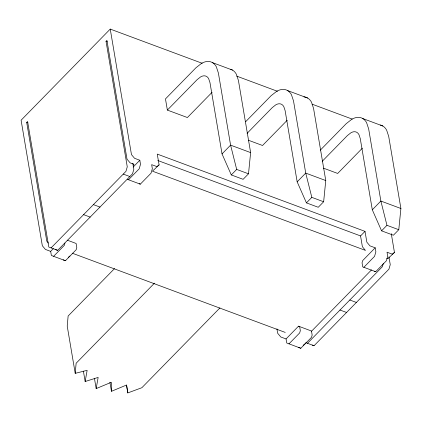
<?xml version="1.0" encoding="UTF-8"?>
<svg xmlns="http://www.w3.org/2000/svg" width="422" height="422" viewBox="0 0 422 422"><rect width="100%" height="100%" fill="white"/><g stroke="black" fill="none" stroke-linecap="round" stroke-linejoin="round"><path stroke-width="0.63" d="M219.92 307.912L141.876 387.707L127.813 392.914L126.589 385.001L111.455 391.305L111.297 382.295L96.169 388.599L98.152 377.405L85.154 381.52L87.138 370.326L75.216 373.349L76.129 363.247L154.447 283.183M212.124 92.265L187.4 117.543L167.36 110.089L197.121 79.663L200.714 76.83A17.629 8.931 -69.6 0 1 208.663 78.677L209.977 82.643L222.03 153.898L231.293 174.93L243.114 179.324L248.505 173.811L250.626 152.6L238.425 80.47L236.346 74.209A32.694 16.563 -69.6 0 0 230.744 69.298M247.076 133.357L272.259 107.615L275.851 104.783A17.629 8.931 -69.6 0 1 283.8 106.624L285.119 110.596L297.167 181.845L306.43 202.876L318.251 207.276L323.642 201.763L325.763 180.553L313.562 108.417L311.489 102.161A32.694 16.563 -69.6 0 0 303.93 96.875M322.213 161.309L347.396 135.562L350.988 132.73A17.629 8.931 -69.6 0 1 358.937 134.576L360.256 138.543L372.304 209.797L381.567 230.829L393.388 235.228L398.779 229.716L400.9 208.5L388.699 136.369L386.626 130.108A32.694 16.563 -69.6 0 0 380.386 125.028M64.962 243.114L64.302 245.377L53.605 256.312L51.363 255.437L50.677 251.385L53.351 248.653M383.345 263.344L382.348 266.736L307.469 343.292L305.792 342.632M202.222 63.3L110.242 29.086L21.1 120.217L42.332 245.752L45.418 249.428L50.677 251.385M48.335 243.035L46.789 241.194L26.697 122.412L27.588 121.499L48.82 247.034L57.635 250.357L132.513 173.801L133.843 169.28L132.83 163.303M51.062 247.909L125.941 171.358L127.265 166.832L106.033 41.303L106.924 40.391L127.017 159.173L130.103 162.85L134.048 164.322L133.157 165.229M133.136 167.086L139.819 160.255L134.56 158.297L131.474 154.616L110.242 29.086M127.36 179.324L128.483 179.761L139.181 168.826L140.505 164.3L139.819 160.255M159.089 164.891L152.458 171.168L365.473 250.404L362.387 246.728L360.557 235.93L365.014 231.372L157.258 154.093L159.089 164.891L156.915 166.611L151.656 164.654L152.337 168.705L151.013 173.226L140.315 184.161L128.483 179.761M53.605 256.312L65.436 260.717L76.134 249.777L76.799 247.519L76.113 243.468L67.298 240.171M245.604 121.758L271.045 95.752L276.711 91.289A32.694 16.563 -69.6 0 1 291.449 94.707L293.527 100.963L305.723 173.099L311.821 197.364L323.642 201.763M222.03 153.898L230.586 145.147L218.39 73.017L216.312 66.755A32.694 16.563 -69.6 0 0 201.574 63.337L195.903 67.805L165.471 98.917L167.36 110.089M114.51 268.598L68.137 316.004L67.225 326.106L75.216 373.349M231.293 174.93L236.684 169.417L230.586 145.147L250.626 152.6M287.261 120.217L262.537 145.49L248.394 140.231M320.287 150.174L346.182 123.704L351.848 119.236A32.694 16.563 -69.6 0 1 366.586 122.654L368.664 128.916L380.866 201.046L386.958 225.316L398.779 229.716M297.167 181.845L305.723 173.099L325.763 180.553M306.43 202.876L311.821 197.364M362.398 148.164L337.674 173.442L323.532 168.183M372.304 209.797L380.866 201.046L400.9 208.5M381.567 230.829L386.958 225.316M286.047 338.94L298.528 326.18L311.483 331.022L312.164 335.073L311.505 337.331L300.807 348.266L286.733 342.991L286.047 338.94L280.788 336.983L277.702 333.306L276.948 328.859M365.014 231.372L366.845 242.17L369.93 245.852L375.19 247.804L362.709 260.564L362.044 262.827L362.73 266.873L375.685 271.715L386.383 260.78L387.707 256.26L387.021 252.208L392.281 254.165L394.454 252.446L391.284 233.677M288.97 343.867L299.667 332.932L300.332 330.669L299.646 326.617L298.528 326.18M363.848 267.316L374.546 256.376L375.875 251.855L375.19 247.804M311.425 331.328L371.518 269.89M394.454 252.446L387.823 258.723L386.7 258.301M307.469 343.292L314.042 345.734L388.92 269.183L390.25 264.663L388.936 256.898M68.206 257.399L69.946 256.022M303.138 345.296L305.312 343.577M212.482 62.641L232.522 70.094M287.619 90.593L307.659 98.046M362.756 118.545L382.796 125.999M236.795 76.16L277.539 91.316M312.106 104.176L352.233 119.104M106.033 41.303L107.23 41.746M236.684 169.417L248.505 173.811M157.733 160.481L360.557 235.93M26.697 122.412L27.894 122.855M123.266 174.091L129.839 176.538M93.404 204.623L99.977 207.065M349.812 300L356.384 302.447M83.598 214.645L90.171 217.093M340.005 310.028L346.578 312.47M72.231 253.189L285.246 332.425M374.567 271.277L375.685 271.715M139.197 183.723L140.315 184.161M312.364 345.08L314.042 345.734M55.398 249.481L57.635 250.357M298.565 347.39L300.807 348.266M63.2 259.836L65.436 260.717M126.5 385.149L127.813 392.914M109.92 382.242L111.455 391.305M94.417 378.244L96.169 388.599M83.403 371.17L85.154 381.52"/></g></svg>
